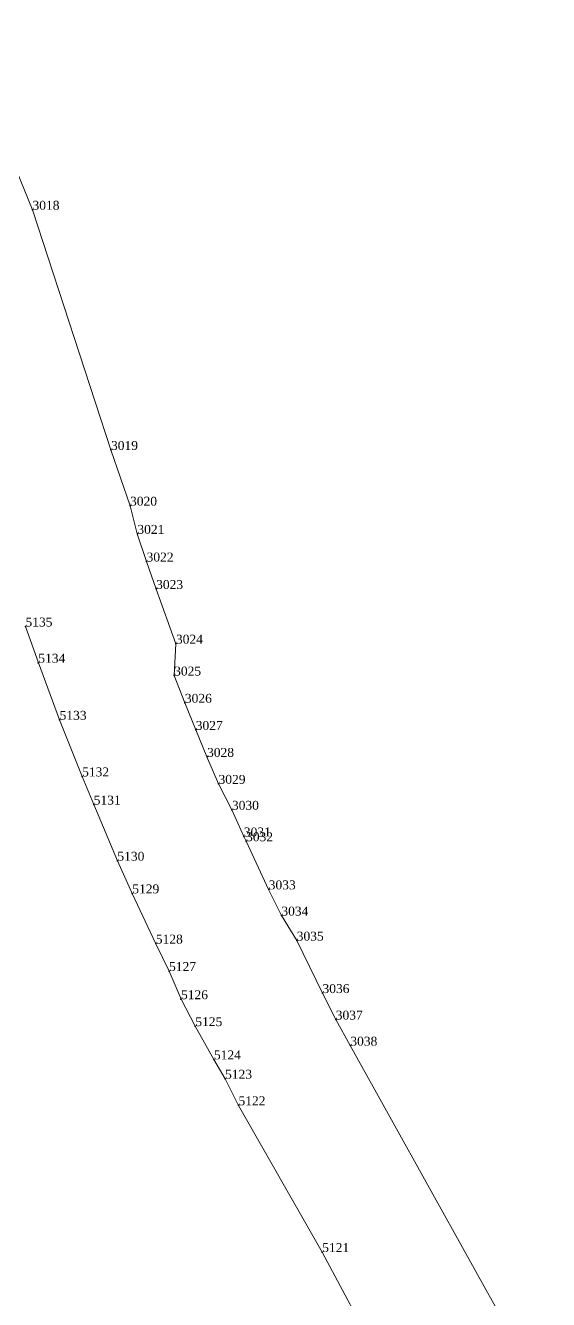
# Model space of a CAD drawing. Header units: metres. Extents: x 543554 to 549226, y 1840763 to 1844579.
# Drawn here: x 547033.1 to 547068.2, y 1842096 to 1842181.5 of the extents above; entities that cross this region are included whole.
import ezdxf

# ---------------------------------------------------------------- set-up
doc = ezdxf.new("R2010")
doc.units = ezdxf.units.M
doc.header["$MEASUREMENT"] = 0
for name, color, linetype, lineweight in [('Level 12', 7, 'Continuous', 0), ('Level 30', 7, 'Continuous', 0), ('Level 7', 7, 'Continuous', 0)]:
    doc.layers.add(name, color=color, linetype=linetype, lineweight=lineweight)
doc.styles.add('Style-Vntime', font='Vntime.shx')

# ---------------------------------------------------------------- blocks, each defined once
blk = doc.blocks.new('DDCT')
at = {"layer": 'Level 7', "color": 3, "linetype": 'Continuous', "lineweight": 30}
blk.add_point((0, 0), dxfattribs=at)
blk = doc.blocks.new('SHMIA_3017')
at = {"layer": 'Level 12', "color": 2, "linetype": 'Continuous', "lineweight": 0, "style": 'Style-Vntime'}
blk.add_text('3018', height=0.6, dxfattribs=at).set_placement((0, 0))
blk = doc.blocks.new('SHMIA_3018')
at = {"layer": 'Level 12', "color": 2, "linetype": 'Continuous', "lineweight": 0, "style": 'Style-Vntime'}
blk.add_text('3019', height=0.6, dxfattribs=at).set_placement((0, 0))
blk = doc.blocks.new('SHMIA_3019')
at = {"layer": 'Level 12', "color": 2, "linetype": 'Continuous', "lineweight": 0, "style": 'Style-Vntime'}
blk.add_text('3020', height=0.6, dxfattribs=at).set_placement((0, 0))
blk = doc.blocks.new('SHMIA_3020')
at = {"layer": 'Level 12', "color": 2, "linetype": 'Continuous', "lineweight": 0, "style": 'Style-Vntime'}
blk.add_text('3021', height=0.6, dxfattribs=at).set_placement((0, 0))
blk = doc.blocks.new('SHMIA_3021')
at = {"layer": 'Level 12', "color": 2, "linetype": 'Continuous', "lineweight": 0, "style": 'Style-Vntime'}
blk.add_text('3022', height=0.6, dxfattribs=at).set_placement((0, 0))
blk = doc.blocks.new('SHMIA_3022')
at = {"layer": 'Level 12', "color": 2, "linetype": 'Continuous', "lineweight": 0, "style": 'Style-Vntime'}
blk.add_text('3023', height=0.6, dxfattribs=at).set_placement((0, 0))
blk = doc.blocks.new('SHMIA_3023')
at = {"layer": 'Level 12', "color": 2, "linetype": 'Continuous', "lineweight": 0, "style": 'Style-Vntime'}
blk.add_text('3024', height=0.6, dxfattribs=at).set_placement((0, 0))
blk = doc.blocks.new('SHMIA_3024')
at = {"layer": 'Level 12', "color": 2, "linetype": 'Continuous', "lineweight": 0, "style": 'Style-Vntime'}
blk.add_text('3025', height=0.6, dxfattribs=at).set_placement((0, 0))
blk = doc.blocks.new('SHMIA_3025')
at = {"layer": 'Level 12', "color": 2, "linetype": 'Continuous', "lineweight": 0, "style": 'Style-Vntime'}
blk.add_text('3026', height=0.6, dxfattribs=at).set_placement((0, 0))
blk = doc.blocks.new('SHMIA_3026')
at = {"layer": 'Level 12', "color": 2, "linetype": 'Continuous', "lineweight": 0, "style": 'Style-Vntime'}
blk.add_text('3027', height=0.6, dxfattribs=at).set_placement((0, 0))
blk = doc.blocks.new('SHMIA_3027')
at = {"layer": 'Level 12', "color": 2, "linetype": 'Continuous', "lineweight": 0, "style": 'Style-Vntime'}
blk.add_text('3028', height=0.6, dxfattribs=at).set_placement((0, 0))
blk = doc.blocks.new('SHMIA_3028')
at = {"layer": 'Level 12', "color": 2, "linetype": 'Continuous', "lineweight": 0, "style": 'Style-Vntime'}
blk.add_text('3029', height=0.6, dxfattribs=at).set_placement((0, 0))
blk = doc.blocks.new('SHMIA_3029')
at = {"layer": 'Level 12', "color": 2, "linetype": 'Continuous', "lineweight": 0, "style": 'Style-Vntime'}
blk.add_text('3030', height=0.6, dxfattribs=at).set_placement((0, 0))
blk = doc.blocks.new('SHMIA_3030')
at = {"layer": 'Level 12', "color": 2, "linetype": 'Continuous', "lineweight": 0, "style": 'Style-Vntime'}
blk.add_text('3031', height=0.6, dxfattribs=at).set_placement((0, 0))
blk = doc.blocks.new('SHMIA_3031')
at = {"layer": 'Level 12', "color": 2, "linetype": 'Continuous', "lineweight": 0, "style": 'Style-Vntime'}
blk.add_text('3032', height=0.6, dxfattribs=at).set_placement((0, 0))
blk = doc.blocks.new('SHMIA_3032')
at = {"layer": 'Level 12', "color": 2, "linetype": 'Continuous', "lineweight": 0, "style": 'Style-Vntime'}
blk.add_text('3033', height=0.6, dxfattribs=at).set_placement((0, 0))
blk = doc.blocks.new('SHMIA_3033')
at = {"layer": 'Level 12', "color": 2, "linetype": 'Continuous', "lineweight": 0, "style": 'Style-Vntime'}
blk.add_text('3034', height=0.6, dxfattribs=at).set_placement((0, 0))
blk = doc.blocks.new('SHMIA_3034')
at = {"layer": 'Level 12', "color": 2, "linetype": 'Continuous', "lineweight": 0, "style": 'Style-Vntime'}
blk.add_text('3035', height=0.6, dxfattribs=at).set_placement((0, 0))
blk = doc.blocks.new('SHMIA_3035')
at = {"layer": 'Level 12', "color": 2, "linetype": 'Continuous', "lineweight": 0, "style": 'Style-Vntime'}
blk.add_text('3036', height=0.6, dxfattribs=at).set_placement((0, 0))
blk = doc.blocks.new('SHMIA_3036')
at = {"layer": 'Level 12', "color": 2, "linetype": 'Continuous', "lineweight": 0, "style": 'Style-Vntime'}
blk.add_text('3037', height=0.6, dxfattribs=at).set_placement((0, 0))
blk = doc.blocks.new('SHMIA_3037')
at = {"layer": 'Level 12', "color": 2, "linetype": 'Continuous', "lineweight": 0, "style": 'Style-Vntime'}
blk.add_text('3038', height=0.6, dxfattribs=at).set_placement((0, 0))
blk = doc.blocks.new('SHMIA_5120')
at = {"layer": 'Level 12', "color": 2, "linetype": 'Continuous', "lineweight": 0, "style": 'Style-Vntime'}
blk.add_text('5121', height=0.6, dxfattribs=at).set_placement((0, 0))
blk = doc.blocks.new('SHMIA_5121')
at = {"layer": 'Level 12', "color": 2, "linetype": 'Continuous', "lineweight": 0, "style": 'Style-Vntime'}
blk.add_text('5122', height=0.6, dxfattribs=at).set_placement((0, 0))
blk = doc.blocks.new('SHMIA_5122')
at = {"layer": 'Level 12', "color": 2, "linetype": 'Continuous', "lineweight": 0, "style": 'Style-Vntime'}
blk.add_text('5123', height=0.6, dxfattribs=at).set_placement((0, 0))
blk = doc.blocks.new('SHMIA_5123')
at = {"layer": 'Level 12', "color": 2, "linetype": 'Continuous', "lineweight": 0, "style": 'Style-Vntime'}
blk.add_text('5124', height=0.6, dxfattribs=at).set_placement((0, 0))
blk = doc.blocks.new('SHMIA_5124')
at = {"layer": 'Level 12', "color": 2, "linetype": 'Continuous', "lineweight": 0, "style": 'Style-Vntime'}
blk.add_text('5125', height=0.6, dxfattribs=at).set_placement((0, 0))
blk = doc.blocks.new('SHMIA_5125')
at = {"layer": 'Level 12', "color": 2, "linetype": 'Continuous', "lineweight": 0, "style": 'Style-Vntime'}
blk.add_text('5126', height=0.6, dxfattribs=at).set_placement((0, 0))
blk = doc.blocks.new('SHMIA_5126')
at = {"layer": 'Level 12', "color": 2, "linetype": 'Continuous', "lineweight": 0, "style": 'Style-Vntime'}
blk.add_text('5127', height=0.6, dxfattribs=at).set_placement((0, 0))
blk = doc.blocks.new('SHMIA_5127')
at = {"layer": 'Level 12', "color": 2, "linetype": 'Continuous', "lineweight": 0, "style": 'Style-Vntime'}
blk.add_text('5128', height=0.6, dxfattribs=at).set_placement((0, 0))
blk = doc.blocks.new('SHMIA_5128')
at = {"layer": 'Level 12', "color": 2, "linetype": 'Continuous', "lineweight": 0, "style": 'Style-Vntime'}
blk.add_text('5129', height=0.6, dxfattribs=at).set_placement((0, 0))
blk = doc.blocks.new('SHMIA_5129')
at = {"layer": 'Level 12', "color": 2, "linetype": 'Continuous', "lineweight": 0, "style": 'Style-Vntime'}
blk.add_text('5130', height=0.6, dxfattribs=at).set_placement((0, 0))
blk = doc.blocks.new('SHMIA_5130')
at = {"layer": 'Level 12', "color": 2, "linetype": 'Continuous', "lineweight": 0, "style": 'Style-Vntime'}
blk.add_text('5131', height=0.6, dxfattribs=at).set_placement((0, 0))
blk = doc.blocks.new('SHMIA_5131')
at = {"layer": 'Level 12', "color": 2, "linetype": 'Continuous', "lineweight": 0, "style": 'Style-Vntime'}
blk.add_text('5132', height=0.6, dxfattribs=at).set_placement((0, 0))
blk = doc.blocks.new('SHMIA_5132')
at = {"layer": 'Level 12', "color": 2, "linetype": 'Continuous', "lineweight": 0, "style": 'Style-Vntime'}
blk.add_text('5133', height=0.6, dxfattribs=at).set_placement((0, 0))
blk = doc.blocks.new('SHMIA_5133')
at = {"layer": 'Level 12', "color": 2, "linetype": 'Continuous', "lineweight": 0, "style": 'Style-Vntime'}
blk.add_text('5134', height=0.6, dxfattribs=at).set_placement((0, 0))
blk = doc.blocks.new('SHMIA_5134')
at = {"layer": 'Level 12', "color": 2, "linetype": 'Continuous', "lineweight": 0, "style": 'Style-Vntime'}
blk.add_text('5135', height=0.6, dxfattribs=at).set_placement((0, 0))

msp = doc.modelspace()

# ---------------------------------------------------------------- linework, layer by layer
at = {"layer": 'Level 30', "color": 2, "linetype": 'Continuous', "lineweight": 0, "flags": 128}
for points in [[(547028.5059, 1842181.4873), (547033.5679, 1842169.1177), (547038.8388, 1842152.9973), (547040.1165, 1842149.2592), (547040.6072, 1842147.3656), (547041.2278, 1842145.5136), (547041.8669, 1842143.6678), (547043.2002, 1842139.9959), (547043.0838, 1842137.8574), (547043.7993, 1842136.0306), (547044.5331, 1842134.211), (547045.285, 1842132.3988), (547046.055, 1842130.5943), (547046.9562, 1842128.8479), (547047.7616, 1842127.0603), (547047.9078, 1842126.7409), (547049.4259, 1842123.5096), (547050.2846, 1842121.7469), (547051.311, 1842120.0688), (547053.0387, 1842116.5503), (547053.9257, 1842114.768), (547054.9062, 1842113.0243), (547068.2173, 1842089.093)], [(547033.0968, 1842141.1547), (547033.9635, 1842138.72), (547035.3872, 1842134.8871), (547036.8974, 1842131.0874), (547037.681, 1842129.199), (547039.273, 1842125.4323), (547040.2654, 1842123.235), (547041.8486, 1842119.8651), (547042.7441, 1842118.0268), (547043.5426, 1842116.1393), (547044.5006, 1842114.3313), (547045.7549, 1842112.1021), (547046.4997, 1842110.7994), (547047.4045, 1842109.0153), (547053.0155, 1842099.1717), (547060.5825, 1842085.0128)]]:
    msp.add_lwpolyline(points, dxfattribs=at)

# ---------------------------------------------------------------- block references
at = {"layer": 'Level 12', "color": 2, "linetype": 'Continuous', "lineweight": 0}
for name, p in [('SHMIA_3017', (547033.57, 1842169.12)), ('SHMIA_3018', (547038.84, 1842153)), ('SHMIA_3019', (547040.12, 1842149.26)), ('SHMIA_3020', (547040.61, 1842147.37)), ('SHMIA_3021', (547041.23, 1842145.51)), ('SHMIA_3022', (547041.87, 1842143.67)), ('SHMIA_5134', (547033.1, 1842141.15)), ('SHMIA_3023', (547043.2, 1842140)), ('SHMIA_5133', (547033.96, 1842138.72)), ('SHMIA_3024', (547043.08, 1842137.86)), ('SHMIA_3025', (547043.8, 1842136.03)), ('SHMIA_5132', (547035.39, 1842134.89)), ('SHMIA_3026', (547044.53, 1842134.21)), ('SHMIA_3027', (547045.29, 1842132.4)), ('SHMIA_5131', (547036.9, 1842131.09)), ('SHMIA_3028', (547046.06, 1842130.59)), ('SHMIA_5130', (547037.68, 1842129.2)), ('SHMIA_3029', (547046.96, 1842128.85)), ('SHMIA_3030', (547047.76, 1842127.06)), ('SHMIA_3031', (547047.91, 1842126.74)), ('SHMIA_5129', (547039.27, 1842125.43)), ('SHMIA_3032', (547049.43, 1842123.51)), ('SHMIA_5128', (547040.27, 1842123.24)), ('SHMIA_3033', (547050.28, 1842121.75)), ('SHMIA_3034', (547051.31, 1842120.07)), ('SHMIA_5127', (547041.85, 1842119.87)), ('SHMIA_5126', (547042.74, 1842118.03)), ('SHMIA_5125', (547043.54, 1842116.14)), ('SHMIA_3035', (547053.04, 1842116.55)), ('SHMIA_5124', (547044.5, 1842114.33)), ('SHMIA_3036', (547053.93, 1842114.77)), ('SHMIA_3037', (547054.91, 1842113.02)), ('SHMIA_5123', (547045.75, 1842112.1)), ('SHMIA_5122', (547046.5, 1842110.8)), ('SHMIA_5121', (547047.4, 1842109.02)), ('SHMIA_5120', (547053.02, 1842099.17))]:
    msp.add_blockref(name, p, dxfattribs=at)
at = {"layer": 'Level 7', "color": 3, "linetype": 'Continuous', "lineweight": 30}
for p in [(547033.57, 1842169.12), (547038.84, 1842153), (547040.12, 1842149.26), (547040.61, 1842147.37), (547041.23, 1842145.51), (547041.87, 1842143.67), (547033.1, 1842141.15), (547043.2, 1842140), (547033.96, 1842138.72), (547043.08, 1842137.86), (547043.8, 1842136.03), (547035.39, 1842134.89), (547044.53, 1842134.21), (547045.29, 1842132.4), (547036.9, 1842131.09), (547046.06, 1842130.59), (547037.68, 1842129.2), (547046.96, 1842128.85), (547047.76, 1842127.06), (547047.91, 1842126.74), (547039.27, 1842125.43), (547040.27, 1842123.24), (547049.43, 1842123.51), (547050.28, 1842121.75), (547041.85, 1842119.87), (547051.31, 1842120.07), (547042.74, 1842118.03), (547053.04, 1842116.55), (547043.54, 1842116.14), (547053.93, 1842114.77), (547044.5, 1842114.33), (547054.91, 1842113.02), (547045.75, 1842112.1), (547046.5, 1842110.8), (547047.4, 1842109.02), (547053.02, 1842099.17)]:
    msp.add_blockref('DDCT', p, dxfattribs=at)

doc.saveas('drawing.dxf')
